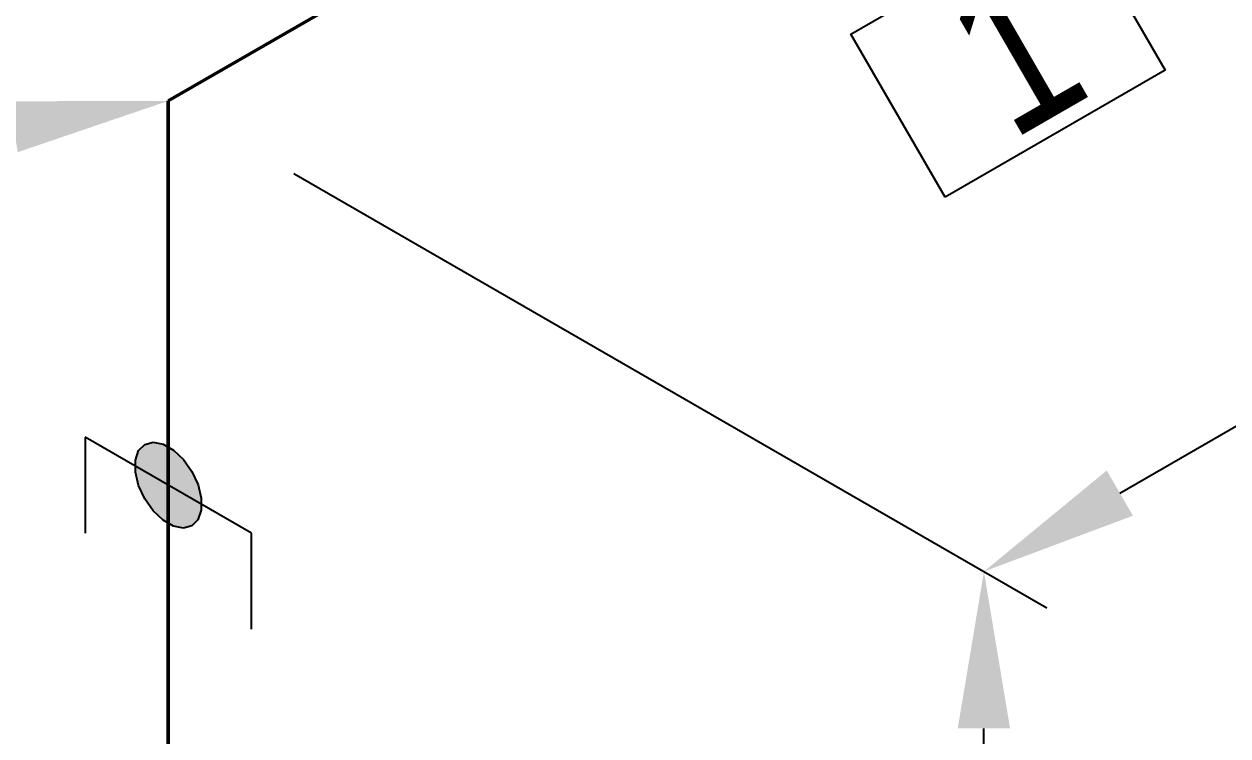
# Model space of a CAD drawing. Header units: millimetres. Extents: x 0 to 594, y 0 to 420.
# Drawn here: x 334.14 to 353.32, y 140.93 to 152.28 of the extents above; entities that cross this region are included whole.
import ezdxf
from ezdxf import colors
from ezdxf.entities.mleader import LeaderData, LeaderLine
from ezdxf.enums import TextEntityAlignment as Align
from ezdxf.math import Vec2, Vec3

# ---------------------------------------------------------------- set-up
doc = ezdxf.new("R2010")
doc.units = ezdxf.units.MM
doc.header["$LTSCALE"] = 0.25
for name, color, linetype in [('용접', 1, 'Continuous'), ('주석', 7, 'Continuous'), ('치수', 1, 'Continuous')]:
    doc.layers.add(name, color=color, linetype=linetype)
doc.layers.add('파이프 작은 보어', color=30, linetype='Continuous', lineweight=50)
doc.styles.add('AdskIsoAnnotation', font='arial.ttf', dxfattribs={"width": 0.8, "height": 1})
doc.styles.add('AdskIsoMetric', font='arial.ttf', dxfattribs={"width": 0.8, "height": 2.5})
doc.styles.add('AdskIsoMetric-30', font='arial.ttf', dxfattribs={"width": 0.8, "height": 2.5})
doc.styles.add('AdskIsoMetric30', font='arial.ttf', dxfattribs={"width": 0.8, "oblique": 30, "height": 2.5})
doc.styles.get("Standard").update_dxf_attribs({"font": 'arial.ttf'})
doc.dimstyles.new('AdskIsoMetric', dxfattribs={"dimtxt": 2.5, "dimasz": 2.5, "dimexe": 1, "dimexo": 2, "dimgap": 0.8, "dimtad": 1, "dimdec": 0, "dimrnd": 1, "dimzin": 0, "dimdsep": 46, "dimtxsty": 'AdskIsoMetric', "dimcen": 0, "dimclrt": 7, "dimadec": 0, "dimazin": 0, "dimtfac": 1, "dimtdec": 0, "dimtmove": 1, "dimatfit": 3, "dimfxl": 0, "dimfrac": 2, "dimtolj": 1, "dimtzin": 0, "dimarcsym": 0})

# ---------------------------------------------------------------- blocks, each defined once
blk = doc.blocks.new('*D43')
at = {"layer": 'Defpoints', "color": 0}
for p in [(364.242, 167.105), (377.232, 159.605), (336.44, 151.054)]:
    blk.add_point(p, dxfattribs=at)
at = {"layer": '치수', "color": 0, "lineweight": -2}
for p, q in [((366.242, 165.951), (378.232, 159.028)), ((351.595, 144.804), (375.067, 158.355)), ((338.44, 149.899), (350.43, 142.976))]:
    blk.add_line(p, q, dxfattribs=at)
at = {"layer": '치수', "color": 0}
for points in [[(374.859, 158.716), (375.275, 157.994), (377.232, 159.605)], [(351.387, 145.164), (351.803, 144.443), (349.43, 143.554)]]:
    blk.add_solid(points, dxfattribs=at)
at = {"layer": '치수', "color": 7, "insert": (361.064, 152.888), "char_height": 2.5, "attachment_point": 5, "rotation": 30, "style": 'AdskIsoMetric-30'}
blk.add_mtext('\\A1;5585', dxfattribs=at)
blk = doc.blocks.new('*D44')
at = {"layer": 'Defpoints', "color": 0}
for p in [(336.44, 151.054), (349.43, 143.554), (336.44, 115.331)]:
    blk.add_point(p, dxfattribs=at)
at = {"layer": '치수', "color": 0, "lineweight": -2}
for p, q in [((338.44, 149.899), (350.43, 142.976)), ((349.43, 110.331), (349.43, 141.054)), ((338.44, 114.176), (350.43, 107.253))]:
    blk.add_line(p, q, dxfattribs=at)
at = {"layer": '치수', "color": 0}
for points in [[(349.013, 141.054), (349.847, 141.054), (349.43, 143.554)], [(349.013, 110.331), (349.847, 110.331), (349.43, 107.831)]]:
    blk.add_solid(points, dxfattribs=at)
at = {"layer": '치수', "color": 7, "insert": (347.163, 127.001), "char_height": 2.5, "attachment_point": 5, "rotation": 90, "style": 'AdskIsoMetric30'}
blk.add_mtext('\\A1;6281', dxfattribs=at)
blk = doc.blocks.new('엘보우-1-Iso2DSkew0')
at = {"color": 0, "linetype": 'ByBlock', "lineweight": -2, "extrusion": (-0.707107, 0.408248, -0.57735)}
for p, q in [((0, 0), (5.303, 3.062)), ((0, 0), (0, 0)), ((0, -6.124), (0, 0))]:
    blk.add_line(p, q, dxfattribs=at)
blk = doc.blocks.new('SocketWeld-2-IsoLeft')
blk.add_hatch(color=256).paths.add_polyline_path([(0.0405, 0.017), (0.0406, 0.0168), (0.0407, 0.0166), (0.0409, 0.0165), (0.041, 0.0163), (0.0412, 0.0161), (0.0413, 0.016), (0.0415, 0.0158), (0.0416, 0.0157), (0.0418, 0.0155), (0.0419, 0.0153), (0.042, 0.0152), (0.0422, 0.015), (0.0423, 0.0148), (0.0425, 0.0147), (0.0426, 0.0145), (0.0428, 0.0143), (0.0429, 0.0142), (0.0431, 0.014), (0.0432, 0.0138), (0.0433, 0.0137), (0.0435, 0.0135), (0.0436, 0.0134), (0.0438, 0.0132), (0.0439, 0.013), (0.0441, 0.0129), (0.0442, 0.0127), (0.0444, 0.0125), (0.0445, 0.0124), (0.0447, 0.0122), (0.0448, 0.012), (0.0449, 0.0119), (0.0451, 0.0117), (0.0452, 0.0115), (0.0454, 0.0114), (0.0455, 0.0112), (0.0457, 0.0111), (0.0458, 0.0109), (0.046, 0.0107), (0.0461, 0.0106), (0.0462, 0.0104), (0.0464, 0.0102), (0.0465, 0.0101), (0.0467, 0.0099), (0.0468, 0.0097), (0.047, 0.0096), (0.0471, 0.0094), (0.0473, 0.0092), (0.0474, 0.0091), (0.0476, 0.0089), (0.0476, 0.0089), (0.0476, 0.0087), (0.0477, 0.0086), (0.0477, 0.0084), (0.0478, 0.0082), (0.0478, 0.008), (0.0479, 0.0078), (0.0479, 0.0076), (0.048, 0.0075), (0.048, 0.0073), (0.0481, 0.0071), (0.0481, 0.0069), (0.0482, 0.0067), (0.0482, 0.0066), (0.0483, 0.0064), (0.0483, 0.0062), (0.0484, 0.006), (0.0484, 0.0058), (0.0485, 0.0056), (0.0485, 0.0055), (0.0486, 0.0053), (0.0486, 0.0051), (0.0487, 0.0049), (0.0487, 0.0047), (0.0488, 0.0046), (0.0488, 0.0044), (0.0489, 0.0042), (0.0489, 0.004), (0.049, 0.0038), (0.049, 0.0036), (0.0491, 0.0035), (0.0491, 0.0033), (0.0492, 0.0031), (0.0492, 0.0029), (0.0493, 0.0027), (0.0493, 0.0025), (0.0494, 0.0024), (0.0494, 0.0022), (0.0495, 0.002), (0.0495, 0.0018), (0.0496, 0.0016), (0.0496, 0.0015), (0.0497, 0.0013), (0.0497, 0.0011), (0.0498, 0.0009), (0.0498, 0.0007), (0.0499, 0.0005), (0.0499, 0.0004), (0.05, 0.0002), (0.05, 0), (0.05, 0), (0.05, -0.0002), (0.0499, -0.0004), (0.0499, -0.0005), (0.0498, -0.0007), (0.0498, -0.0009), (0.0497, -0.0011), (0.0497, -0.0013), (0.0496, -0.0015), (0.0496, -0.0016), (0.0495, -0.0018), (0.0495, -0.002), (0.0494, -0.0022), (0.0494, -0.0024), (0.0493, -0.0025), (0.0493, -0.0027), (0.0492, -0.0029), (0.0492, -0.0031), (0.0491, -0.0033), (0.0491, -0.0035), (0.049, -0.0036), (0.049, -0.0038), (0.0489, -0.004), (0.0489, -0.0042), (0.0488, -0.0044), (0.0488, -0.0046), (0.0487, -0.0047), (0.0487, -0.0049), (0.0486, -0.0051), (0.0486, -0.0053), (0.0485, -0.0055), (0.0485, -0.0056), (0.0484, -0.0058), (0.0484, -0.006), (0.0483, -0.0062), (0.0483, -0.0064), (0.0482, -0.0066), (0.0482, -0.0067), (0.0481, -0.0069), (0.0481, -0.0071), (0.048, -0.0073), (0.048, -0.0075), (0.0479, -0.0076), (0.0479, -0.0078), (0.0478, -0.008), (0.0478, -0.0082), (0.0477, -0.0084), (0.0477, -0.0086), (0.0476, -0.0087), (0.0476, -0.0089), (0.0476, -0.0089), (0.0474, -0.0091), (0.0473, -0.0092), (0.0471, -0.0094), (0.047, -0.0096), (0.0468, -0.0097), (0.0467, -0.0099), (0.0465, -0.0101), (0.0464, -0.0102), (0.0462, -0.0104), (0.0461, -0.0106), (0.046, -0.0107), (0.0458, -0.0109), (0.0457, -0.0111), (0.0455, -0.0112), (0.0454, -0.0114), (0.0452, -0.0115), (0.0451, -0.0117), (0.0449, -0.0119), (0.0448, -0.012), (0.0447, -0.0122), (0.0445, -0.0124), (0.0444, -0.0125), (0.0442, -0.0127), (0.0441, -0.0129), (0.0439, -0.013), (0.0438, -0.0132), (0.0436, -0.0134), (0.0435, -0.0135), (0.0433, -0.0137), (0.0432, -0.0138), (0.0431, -0.014), (0.0429, -0.0142), (0.0428, -0.0143), (0.0426, -0.0145), (0.0425, -0.0147), (0.0423, -0.0148), (0.0422, -0.015), (0.042, -0.0152), (0.0419, -0.0153), (0.0418, -0.0155), (0.0416, -0.0157), (0.0415, -0.0158), (0.0413, -0.016), (0.0412, -0.0161), (0.041, -0.0163), (0.0409, -0.0165), (0.0407, -0.0166), (0.0406, -0.0168), (0.0405, -0.017), (0.0405, -0.017), (0.0402, -0.0171), (0.04, -0.0172), (0.0398, -0.0174), (0.0395, -0.0175), (0.0393, -0.0176), (0.0391, -0.0177), (0.0389, -0.0179), (0.0386, -0.018), (0.0384, -0.0181), (0.0382, -0.0183), (0.038, -0.0184), (0.0377, -0.0185), (0.0375, -0.0187), (0.0373, -0.0188), (0.0371, -0.0189), (0.0368, -0.0191), (0.0366, -0.0192), (0.0364, -0.0193), (0.0362, -0.0194), (0.0359, -0.0196), (0.0357, -0.0197), (0.0355, -0.0198), (0.0353, -0.02), (0.035, -0.0201), (0.0348, -0.0202), (0.0346, -0.0204), (0.0344, -0.0205), (0.0341, -0.0206), (0.0339, -0.0207), (0.0337, -0.0209), (0.0335, -0.021), (0.0332, -0.0211), (0.033, -0.0213), (0.0328, -0.0214), (0.0325, -0.0215), (0.0323, -0.0217), (0.0321, -0.0218), (0.0319, -0.0219), (0.0316, -0.0221), (0.0314, -0.0222), (0.0312, -0.0223), (0.031, -0.0224), (0.0307, -0.0226), (0.0305, -0.0227), (0.0303, -0.0228), (0.0301, -0.023), (0.0298, -0.0231), (0.0296, -0.0232), (0.0294, -0.0234), (0.0294, -0.0234), (0.0291, -0.0234), (0.0288, -0.0235), (0.0285, -0.0236), (0.0283, -0.0237), (0.028, -0.0238), (0.0277, -0.0239), (0.0274, -0.0239), (0.0271, -0.024), (0.0268, -0.0241), (0.0265, -0.0242), (0.0263, -0.0243), (0.026, -0.0244), (0.0257, -0.0244), (0.0254, -0.0245), (0.0251, -0.0246), (0.0248, -0.0247), (0.0246, -0.0248), (0.0243, -0.0249), (0.024, -0.0249), (0.0237, -0.025), (0.0234, -0.0251), (0.0231, -0.0252), (0.0228, -0.0253), (0.0226, -0.0254), (0.0223, -0.0254), (0.022, -0.0255), (0.0217, -0.0256), (0.0214, -0.0257), (0.0211, -0.0258), (0.0209, -0.0259), (0.0206, -0.0259), (0.0203, -0.026), (0.02, -0.0261), (0.0197, -0.0262), (0.0194, -0.0263), (0.0191, -0.0264), (0.0189, -0.0265), (0.0186, -0.0265), (0.0183, -0.0266), (0.018, -0.0267), (0.0177, -0.0268), (0.0174, -0.0269), (0.0172, -0.027), (0.0169, -0.027), (0.0166, -0.0271), (0.0163, -0.0272), (0.016, -0.0273), (0.0157, -0.0274), (0.0155, -0.0275), (0.0155, -0.0275), (0.0151, -0.0275), (0.0148, -0.0275), (0.0145, -0.0275), (0.0142, -0.0276), (0.0139, -0.0276), (0.0136, -0.0276), (0.0132, -0.0277), (0.0129, -0.0277), (0.0126, -0.0277), (0.0123, -0.0277), (0.012, -0.0278), (0.0117, -0.0278), (0.0114, -0.0278), (0.011, -0.0279), (0.0107, -0.0279), (0.0104, -0.0279), (0.0101, -0.0279), (0.0098, -0.028), (0.0095, -0.028), (0.0091, -0.028), (0.0088, -0.0281), (0.0085, -0.0281), (0.0082, -0.0281), (0.0079, -0.0281), (0.0076, -0.0282), (0.0073, -0.0282), (0.0069, -0.0282), (0.0066, -0.0283), (0.0063, -0.0283), (0.006, -0.0283), (0.0057, -0.0283), (0.0054, -0.0284), (0.005, -0.0284), (0.0047, -0.0284), (0.0044, -0.0285), (0.0041, -0.0285), (0.0038, -0.0285), (0.0035, -0.0286), (0.0032, -0.0286), (0.0028, -0.0286), (0.0025, -0.0286), (0.0022, -0.0287), (0.0019, -0.0287), (0.0016, -0.0287), (0.0013, -0.0288), (0.0009, -0.0288), (0.0006, -0.0288), (0.0003, -0.0288), (0, -0.0289), (0, -0.0289), (-0.0003, -0.0288), (-0.0006, -0.0288), (-0.0009, -0.0288), (-0.0013, -0.0288), (-0.0016, -0.0287), (-0.0019, -0.0287), (-0.0022, -0.0287), (-0.0025, -0.0286), (-0.0028, -0.0286), (-0.0032, -0.0286), (-0.0035, -0.0286), (-0.0038, -0.0285), (-0.0041, -0.0285), (-0.0044, -0.0285), (-0.0047, -0.0284), (-0.005, -0.0284), (-0.0054, -0.0284), (-0.0057, -0.0283), (-0.006, -0.0283), (-0.0063, -0.0283), (-0.0066, -0.0283), (-0.0069, -0.0282), (-0.0073, -0.0282), (-0.0076, -0.0282), (-0.0079, -0.0281), (-0.0082, -0.0281), (-0.0085, -0.0281), (-0.0088, -0.0281), (-0.0091, -0.028), (-0.0095, -0.028), (-0.0098, -0.028), (-0.0101, -0.0279), (-0.0104, -0.0279), (-0.0107, -0.0279), (-0.011, -0.0279), (-0.0114, -0.0278), (-0.0117, -0.0278), (-0.012, -0.0278), (-0.0123, -0.0277), (-0.0126, -0.0277), (-0.0129, -0.0277), (-0.0132, -0.0277), (-0.0136, -0.0276), (-0.0139, -0.0276), (-0.0142, -0.0276), (-0.0145, -0.0275), (-0.0148, -0.0275), (-0.0151, -0.0275), (-0.0155, -0.0275), (-0.0155, -0.0275), (-0.0157, -0.0274), (-0.016, -0.0273), (-0.0163, -0.0272), (-0.0166, -0.0271), (-0.0169, -0.027), (-0.0172, -0.027), (-0.0174, -0.0269), (-0.0177, -0.0268), (-0.018, -0.0267), (-0.0183, -0.0266), (-0.0186, -0.0265), (-0.0189, -0.0265), (-0.0191, -0.0264), (-0.0194, -0.0263), (-0.0197, -0.0262), (-0.02, -0.0261), (-0.0203, -0.026), (-0.0206, -0.0259), (-0.0209, -0.0259), (-0.0211, -0.0258), (-0.0214, -0.0257), (-0.0217, -0.0256), (-0.022, -0.0255), (-0.0223, -0.0254), (-0.0226, -0.0254), (-0.0228, -0.0253), (-0.0231, -0.0252), (-0.0234, -0.0251), (-0.0237, -0.025), (-0.024, -0.0249), (-0.0243, -0.0249), (-0.0246, -0.0248), (-0.0248, -0.0247), (-0.0251, -0.0246), (-0.0254, -0.0245), (-0.0257, -0.0244), (-0.026, -0.0244), (-0.0263, -0.0243), (-0.0265, -0.0242), (-0.0268, -0.0241), (-0.0271, -0.024), (-0.0274, -0.0239), (-0.0277, -0.0239), (-0.028, -0.0238), (-0.0283, -0.0237), (-0.0285, -0.0236), (-0.0288, -0.0235), (-0.0291, -0.0234), (-0.0294, -0.0234), (-0.0294, -0.0234), (-0.0296, -0.0232), (-0.0298, -0.0231), (-0.0301, -0.023), (-0.0303, -0.0228), (-0.0305, -0.0227), (-0.0307, -0.0226), (-0.031, -0.0224), (-0.0312, -0.0223), (-0.0314, -0.0222), (-0.0316, -0.0221), (-0.0319, -0.0219), (-0.0321, -0.0218), (-0.0323, -0.0217), (-0.0325, -0.0215), (-0.0328, -0.0214), (-0.033, -0.0213), (-0.0332, -0.0211), (-0.0335, -0.021), (-0.0337, -0.0209), (-0.0339, -0.0207), (-0.0341, -0.0206), (-0.0344, -0.0205), (-0.0346, -0.0204), (-0.0348, -0.0202), (-0.035, -0.0201), (-0.0353, -0.02), (-0.0355, -0.0198), (-0.0357, -0.0197), (-0.0359, -0.0196), (-0.0362, -0.0194), (-0.0364, -0.0193), (-0.0366, -0.0192), (-0.0368, -0.0191), (-0.0371, -0.0189), (-0.0373, -0.0188), (-0.0375, -0.0187), (-0.0377, -0.0185), (-0.038, -0.0184), (-0.0382, -0.0183), (-0.0384, -0.0181), (-0.0386, -0.018), (-0.0389, -0.0179), (-0.0391, -0.0177), (-0.0393, -0.0176), (-0.0395, -0.0175), (-0.0398, -0.0174), (-0.04, -0.0172), (-0.0402, -0.0171), (-0.0405, -0.017), (-0.0405, -0.017), (-0.0406, -0.0168), (-0.0407, -0.0166), (-0.0409, -0.0165), (-0.041, -0.0163), (-0.0412, -0.0161), (-0.0413, -0.016), (-0.0415, -0.0158), (-0.0416, -0.0157), (-0.0418, -0.0155), (-0.0419, -0.0153), (-0.042, -0.0152), (-0.0422, -0.015), (-0.0423, -0.0148), (-0.0425, -0.0147), (-0.0426, -0.0145), (-0.0428, -0.0143), (-0.0429, -0.0142), (-0.0431, -0.014), (-0.0432, -0.0138), (-0.0433, -0.0137), (-0.0435, -0.0135), (-0.0436, -0.0134), (-0.0438, -0.0132), (-0.0439, -0.013), (-0.0441, -0.0129), (-0.0442, -0.0127), (-0.0444, -0.0125), (-0.0445, -0.0124), (-0.0447, -0.0122), (-0.0448, -0.012), (-0.0449, -0.0119), (-0.0451, -0.0117), (-0.0452, -0.0115), (-0.0454, -0.0114), (-0.0455, -0.0112), (-0.0457, -0.0111), (-0.0458, -0.0109), (-0.046, -0.0107), (-0.0461, -0.0106), (-0.0462, -0.0104), (-0.0464, -0.0102), (-0.0465, -0.0101), (-0.0467, -0.0099), (-0.0468, -0.0097), (-0.047, -0.0096), (-0.0471, -0.0094), (-0.0473, -0.0092), (-0.0474, -0.0091), (-0.0476, -0.0089), (-0.0476, -0.0089), (-0.0476, -0.0087), (-0.0477, -0.0086), (-0.0477, -0.0084), (-0.0478, -0.0082), (-0.0478, -0.008), (-0.0479, -0.0078), (-0.0479, -0.0076), (-0.048, -0.0075), (-0.048, -0.0073), (-0.0481, -0.0071), (-0.0481, -0.0069), (-0.0482, -0.0067), (-0.0482, -0.0066), (-0.0483, -0.0064), (-0.0483, -0.0062), (-0.0484, -0.006), (-0.0484, -0.0058), (-0.0485, -0.0056), (-0.0485, -0.0055), (-0.0486, -0.0053), (-0.0486, -0.0051), (-0.0487, -0.0049), (-0.0487, -0.0047), (-0.0488, -0.0046), (-0.0488, -0.0044), (-0.0489, -0.0042), (-0.0489, -0.004), (-0.049, -0.0038), (-0.049, -0.0036), (-0.0491, -0.0035), (-0.0491, -0.0033), (-0.0492, -0.0031), (-0.0492, -0.0029), (-0.0493, -0.0027), (-0.0493, -0.0025), (-0.0494, -0.0024), (-0.0494, -0.0022), (-0.0495, -0.002), (-0.0495, -0.0018), (-0.0496, -0.0016), (-0.0496, -0.0015), (-0.0497, -0.0013), (-0.0497, -0.0011), (-0.0498, -0.0009), (-0.0498, -0.0007), (-0.0499, -0.0005), (-0.0499, -0.0004), (-0.05, -0.0002), (-0.05, 0), (-0.05, 0), (-0.05, 0.0002), (-0.0499, 0.0004), (-0.0499, 0.0005), (-0.0498, 0.0007), (-0.0498, 0.0009), (-0.0497, 0.0011), (-0.0497, 0.0013), (-0.0496, 0.0015), (-0.0496, 0.0016), (-0.0495, 0.0018), (-0.0495, 0.002), (-0.0494, 0.0022), (-0.0494, 0.0024), (-0.0493, 0.0025), (-0.0493, 0.0027), (-0.0492, 0.0029), (-0.0492, 0.0031), (-0.0491, 0.0033), (-0.0491, 0.0035), (-0.049, 0.0036), (-0.049, 0.0038), (-0.0489, 0.004), (-0.0489, 0.0042), (-0.0488, 0.0044), (-0.0488, 0.0046), (-0.0487, 0.0047), (-0.0487, 0.0049), (-0.0486, 0.0051), (-0.0486, 0.0053), (-0.0485, 0.0055), (-0.0485, 0.0056), (-0.0484, 0.0058), (-0.0484, 0.006), (-0.0483, 0.0062), (-0.0483, 0.0064), (-0.0482, 0.0066), (-0.0482, 0.0067), (-0.0481, 0.0069), (-0.0481, 0.0071), (-0.048, 0.0073), (-0.048, 0.0075), (-0.0479, 0.0076), (-0.0479, 0.0078), (-0.0478, 0.008), (-0.0478, 0.0082), (-0.0477, 0.0084), (-0.0477, 0.0086), (-0.0476, 0.0087), (-0.0476, 0.0089), (-0.0476, 0.0089), (-0.0474, 0.0091), (-0.0473, 0.0092), (-0.0471, 0.0094), (-0.047, 0.0096), (-0.0468, 0.0097), (-0.0467, 0.0099), (-0.0465, 0.0101), (-0.0464, 0.0102), (-0.0462, 0.0104), (-0.0461, 0.0106), (-0.046, 0.0107), (-0.0458, 0.0109), (-0.0457, 0.0111), (-0.0455, 0.0112), (-0.0454, 0.0114), (-0.0452, 0.0115), (-0.0451, 0.0117), (-0.0449, 0.0119), (-0.0448, 0.012), (-0.0447, 0.0122), (-0.0445, 0.0124), (-0.0444, 0.0125), (-0.0442, 0.0127), (-0.0441, 0.0129), (-0.0439, 0.013), (-0.0438, 0.0132), (-0.0436, 0.0134), (-0.0435, 0.0135), (-0.0433, 0.0137), (-0.0432, 0.0138), (-0.0431, 0.014), (-0.0429, 0.0142), (-0.0428, 0.0143), (-0.0426, 0.0145), (-0.0425, 0.0147), (-0.0423, 0.0148), (-0.0422, 0.015), (-0.042, 0.0152), (-0.0419, 0.0153), (-0.0418, 0.0155), (-0.0416, 0.0157), (-0.0415, 0.0158), (-0.0413, 0.016), (-0.0412, 0.0161), (-0.041, 0.0163), (-0.0409, 0.0165), (-0.0407, 0.0166), (-0.0406, 0.0168), (-0.0405, 0.017), (-0.0405, 0.017), (-0.0402, 0.0171), (-0.04, 0.0172), (-0.0398, 0.0174), (-0.0395, 0.0175), (-0.0393, 0.0176), (-0.0391, 0.0177), (-0.0389, 0.0179), (-0.0386, 0.018), (-0.0384, 0.0181), (-0.0382, 0.0183), (-0.038, 0.0184), (-0.0377, 0.0185), (-0.0375, 0.0187), (-0.0373, 0.0188), (-0.0371, 0.0189), (-0.0368, 0.0191), (-0.0366, 0.0192), (-0.0364, 0.0193), (-0.0362, 0.0194), (-0.0359, 0.0196), (-0.0357, 0.0197), (-0.0355, 0.0198), (-0.0353, 0.02), (-0.035, 0.0201), (-0.0348, 0.0202), (-0.0346, 0.0204), (-0.0344, 0.0205), (-0.0341, 0.0206), (-0.0339, 0.0207), (-0.0337, 0.0209), (-0.0335, 0.021), (-0.0332, 0.0211), (-0.033, 0.0213), (-0.0328, 0.0214), (-0.0325, 0.0215), (-0.0323, 0.0217), (-0.0321, 0.0218), (-0.0319, 0.0219), (-0.0316, 0.0221), (-0.0314, 0.0222), (-0.0312, 0.0223), (-0.031, 0.0224), (-0.0307, 0.0226), (-0.0305, 0.0227), (-0.0303, 0.0228), (-0.0301, 0.023), (-0.0298, 0.0231), (-0.0296, 0.0232), (-0.0294, 0.0234), (-0.0294, 0.0234), (-0.0291, 0.0234), (-0.0288, 0.0235), (-0.0285, 0.0236), (-0.0283, 0.0237), (-0.028, 0.0238), (-0.0277, 0.0239), (-0.0274, 0.0239), (-0.0271, 0.024), (-0.0268, 0.0241), (-0.0265, 0.0242), (-0.0263, 0.0243), (-0.026, 0.0244), (-0.0257, 0.0244), (-0.0254, 0.0245), (-0.0251, 0.0246), (-0.0248, 0.0247), (-0.0246, 0.0248), (-0.0243, 0.0249), (-0.024, 0.0249), (-0.0237, 0.025), (-0.0234, 0.0251), (-0.0231, 0.0252), (-0.0228, 0.0253), (-0.0226, 0.0254), (-0.0223, 0.0254), (-0.022, 0.0255), (-0.0217, 0.0256), (-0.0214, 0.0257), (-0.0211, 0.0258), (-0.0209, 0.0259), (-0.0206, 0.0259), (-0.0203, 0.026), (-0.02, 0.0261), (-0.0197, 0.0262), (-0.0194, 0.0263), (-0.0191, 0.0264), (-0.0189, 0.0265), (-0.0186, 0.0265), (-0.0183, 0.0266), (-0.018, 0.0267), (-0.0177, 0.0268), (-0.0174, 0.0269), (-0.0172, 0.027), (-0.0169, 0.027), (-0.0166, 0.0271), (-0.0163, 0.0272), (-0.016, 0.0273), (-0.0157, 0.0274), (-0.0155, 0.0275), (-0.0155, 0.0275), (-0.0151, 0.0275), (-0.0148, 0.0275), (-0.0145, 0.0275), (-0.0142, 0.0276), (-0.0139, 0.0276), (-0.0136, 0.0276), (-0.0132, 0.0277), (-0.0129, 0.0277), (-0.0126, 0.0277), (-0.0123, 0.0277), (-0.012, 0.0278), (-0.0117, 0.0278), (-0.0114, 0.0278), (-0.011, 0.0279), (-0.0107, 0.0279), (-0.0104, 0.0279), (-0.0101, 0.0279), (-0.0098, 0.028), (-0.0095, 0.028), (-0.0091, 0.028), (-0.0088, 0.0281), (-0.0085, 0.0281), (-0.0082, 0.0281), (-0.0079, 0.0281), (-0.0076, 0.0282), (-0.0073, 0.0282), (-0.0069, 0.0282), (-0.0066, 0.0283), (-0.0063, 0.0283), (-0.006, 0.0283), (-0.0057, 0.0283), (-0.0054, 0.0284), (-0.005, 0.0284), (-0.0047, 0.0284), (-0.0044, 0.0285), (-0.0041, 0.0285), (-0.0038, 0.0285), (-0.0035, 0.0286), (-0.0032, 0.0286), (-0.0028, 0.0286), (-0.0025, 0.0286), (-0.0022, 0.0287), (-0.0019, 0.0287), (-0.0016, 0.0287), (-0.0013, 0.0288), (-0.0009, 0.0288), (-0.0006, 0.0288), (-0.0003, 0.0288), (0, 0.0289), (0, 0.0289), (0.0003, 0.0288), (0.0006, 0.0288), (0.0009, 0.0288), (0.0013, 0.0288), (0.0016, 0.0287), (0.0019, 0.0287), (0.0022, 0.0287), (0.0025, 0.0286), (0.0028, 0.0286), (0.0032, 0.0286), (0.0035, 0.0286), (0.0038, 0.0285), (0.0041, 0.0285), (0.0044, 0.0285), (0.0047, 0.0284), (0.005, 0.0284), (0.0054, 0.0284), (0.0057, 0.0283), (0.006, 0.0283), (0.0063, 0.0283), (0.0066, 0.0283), (0.0069, 0.0282), (0.0073, 0.0282), (0.0076, 0.0282), (0.0079, 0.0281), (0.0082, 0.0281), (0.0085, 0.0281), (0.0088, 0.0281), (0.0091, 0.028), (0.0095, 0.028), (0.0098, 0.028), (0.0101, 0.0279), (0.0104, 0.0279), (0.0107, 0.0279), (0.011, 0.0279), (0.0114, 0.0278), (0.0117, 0.0278), (0.012, 0.0278), (0.0123, 0.0277), (0.0126, 0.0277), (0.0129, 0.0277), (0.0132, 0.0277), (0.0136, 0.0276), (0.0139, 0.0276), (0.0142, 0.0276), (0.0145, 0.0275), (0.0148, 0.0275), (0.0151, 0.0275), (0.0155, 0.0275), (0.0155, 0.0275), (0.0157, 0.0274), (0.016, 0.0273), (0.0163, 0.0272), (0.0166, 0.0271), (0.0169, 0.027), (0.0172, 0.027), (0.0174, 0.0269), (0.0177, 0.0268), (0.018, 0.0267), (0.0183, 0.0266), (0.0186, 0.0265), (0.0189, 0.0265), (0.0191, 0.0264), (0.0194, 0.0263), (0.0197, 0.0262), (0.02, 0.0261), (0.0203, 0.026), (0.0206, 0.0259), (0.0209, 0.0259), (0.0211, 0.0258), (0.0214, 0.0257), (0.0217, 0.0256), (0.022, 0.0255), (0.0223, 0.0254), (0.0226, 0.0254), (0.0228, 0.0253), (0.0231, 0.0252), (0.0234, 0.0251), (0.0237, 0.025), (0.024, 0.0249), (0.0243, 0.0249), (0.0246, 0.0248), (0.0248, 0.0247), (0.0251, 0.0246), (0.0254, 0.0245), (0.0257, 0.0244), (0.026, 0.0244), (0.0263, 0.0243), (0.0265, 0.0242), (0.0268, 0.0241), (0.0271, 0.024), (0.0274, 0.0239), (0.0277, 0.0239), (0.028, 0.0238), (0.0283, 0.0237), (0.0285, 0.0236), (0.0288, 0.0235), (0.0291, 0.0234), (0.0294, 0.0234), (0.0294, 0.0234), (0.0296, 0.0232), (0.0298, 0.0231), (0.0301, 0.023), (0.0303, 0.0228), (0.0305, 0.0227), (0.0307, 0.0226), (0.031, 0.0224), (0.0312, 0.0223), (0.0314, 0.0222), (0.0316, 0.0221), (0.0319, 0.0219), (0.0321, 0.0218), (0.0323, 0.0217), (0.0325, 0.0215), (0.0328, 0.0214), (0.033, 0.0213), (0.0332, 0.0211), (0.0335, 0.021), (0.0337, 0.0209), (0.0339, 0.0207), (0.0341, 0.0206), (0.0344, 0.0205), (0.0346, 0.0204), (0.0348, 0.0202), (0.035, 0.0201), (0.0353, 0.02), (0.0355, 0.0198), (0.0357, 0.0197), (0.0359, 0.0196), (0.0362, 0.0194), (0.0364, 0.0193), (0.0366, 0.0192), (0.0368, 0.0191), (0.0371, 0.0189), (0.0373, 0.0188), (0.0375, 0.0187), (0.0377, 0.0185), (0.038, 0.0184), (0.0382, 0.0183), (0.0384, 0.0181), (0.0386, 0.018), (0.0389, 0.0179), (0.0391, 0.0177), (0.0393, 0.0176), (0.0395, 0.0175), (0.0398, 0.0174), (0.04, 0.0172), (0.0402, 0.0171)], flags=0)
at = {"color": 0, "linetype": 'ByBlock', "lineweight": -2, "extrusion": (0, -0.816497, -0.57735)}
for p, q in [((0.0884, 0.051), (0, 0.1021)), ((-0.0884, -0.051), (0.0884, 0.051)), ((-0.0294, 0.0234), (-0.0155, 0.0275)), ((-0.0155, 0.0275), (0, 0.0289)), ((0, 0.0289), (0.0155, 0.0275)), ((0.0155, 0.0275), (0.0294, 0.0234)), ((-0.0476, 0.0089), (-0.0405, 0.017)), ((-0.0405, 0.017), (-0.0294, 0.0234)), ((0.0294, 0.0234), (0.0405, 0.017)), ((0.0405, 0.017), (0.0476, 0.0089)), ((-0.1768, 0), (-0.0884, -0.051)), ((-0.05, 0), (-0.0476, 0.0089)), ((-0.0476, -0.0089), (-0.05, 0)), ((0.0476, 0.0089), (0.05, 0)), ((-0.0405, -0.017), (-0.0476, -0.0089)), ((0.0476, -0.0089), (0.0405, -0.017)), ((0.05, 0), (0.0476, -0.0089)), ((-0.0294, -0.0234), (-0.0405, -0.017)), ((-0.0155, -0.0275), (-0.0294, -0.0234)), ((0.0294, -0.0234), (0.0155, -0.0275)), ((0.0405, -0.017), (0.0294, -0.0234)), ((0, -0.0289), (-0.0155, -0.0275)), ((0.0155, -0.0275), (0, -0.0289))]:
    blk.add_line(p, q, dxfattribs=at)
blk = doc.blocks.new('AnnoRect')
at = {"color": 0, "linetype": 'ByBlock', "lineweight": -2}
blk.add_wipeout([(-0.8095, -0.6), (-0.8095, 0.6), (0.8095, 0.6), (0.8095, -0.6)], dxfattribs=at)
blk.add_lwpolyline([(-0.8095, -0.6), (-0.8095, 0.6), (0.8095, 0.6), (0.8095, -0.6)], close=True, dxfattribs=at)
at = {"color": 0, "linetype": 'ByBlock', "lineweight": -2, "style": 'AdskIsoAnnotation', "width": 0.8}
blk.add_attdef('XX', text='', height=1, dxfattribs=at).set_placement((0, 0), align=Align.MIDDLE_CENTER)

msp = doc.modelspace()

# ---------------------------------------------------------------- linework, layer by layer
at = {"layer": '파이프 작은 보어'}
msp.add_lwpolyline([(336.4397, 133.5571), (336.4397, 144.9299)], dxfattribs=at)

# ---------------------------------------------------------------- block references
at = {"layer": '용접', "xscale": 15, "yscale": 15, "zscale": 15, "rotation": 120.0000000000143}
msp.add_blockref('SocketWeld-2-IsoLeft', (336.4397, 144.9299), dxfattribs=at)
at = {"layer": '파이프 작은 보어'}
msp.add_blockref('엘보우-1-Iso2DSkew0', (336.4397, 151.0536), dxfattribs=at)

# ---------------------------------------------------------------- dimensions: what is measured, and where the dimension line sits
at = {"layer": '치수'}
for base, p1, p2, angle, text, override, picture, middle in [((377.2322, 159.6052), (336.4397, 151.0536), (364.2418, 167.1052), 30, '5585', {"dimtad": 0, "dimlfac": 173.983146, "dimtxsty": 'AdskIsoMetric-30', "dimse1": 0, "dimse2": 0, "dimsd1": 0, "dimsd2": 0, "dimtmove": 1}, '*D43', (361.064, 152.8884)), ((349.43, 143.5536), (336.4397, 115.3308), (336.4397, 151.0536), 90, '6281', {"dimtad": 0, "dimlfac": 175.838125, "dimtxsty": 'AdskIsoMetric30', "dimse1": 0, "dimse2": 0, "dimsd1": 0, "dimsd2": 0, "dimtmove": 1}, '*D44', (347.1629, 127.0012))]:
    dim = msp.add_linear_dim(base=base, p1=p1, p2=p2, angle=angle, text=text, dimstyle='AdskIsoMetric', override=override, dxfattribs=at)
    dim.commit()
    dim.dimension.update_dxf_attribs({"geometry": picture, "text_midpoint": middle, "dimtype": 160})

# ---------------------------------------------------------------- leaders
at = {"layer": '주석'}
ml = msp.add_multileader_mtext('Standard', dxfattribs=at)
ml.set_content('')
ml.set_leader_properties()
ml.build(insert=Vec2(0, 0))
ml.multileader.update_dxf_attribs({"dogleg_length": 0, "arrow_head_size": 2.5})
ctx = ml.context
ctx.base_point, ctx.arrow_head_size, ctx.plane_origin = Vec3(330.8618, 150.1238), 2.5, Vec3(0.8142, 13.8313)
notes = []
notes.append((ctx, [(0, (1, 1, 0), (330.8618, 150.1238), (-1, 0), 0, [(0, [(336.4397, 151.0536)], 0, [])])]))
ctx.mtext, ml.multileader.dxf.content_type = None, 0
for ctx, leaders in notes:
    for number, flags, end, landing, length, lines in leaders:
        leader = LeaderData()
        leader.index, (leader.has_last_leader_line, leader.has_dogleg_vector, leader.attachment_direction) = number, flags
        leader.last_leader_point, leader.dogleg_vector, leader.dogleg_length = Vec3(end), Vec3(landing), length
        for number, points, colour, breaks in lines:
            line = LeaderLine()
            line.index, line.vertices, line.color, line.breaks = number, Vec3.list(points), colors.encode_raw_color(colour), breaks
            leader.lines.append(line)
        ctx.leaders.append(leader)

# ---------------------------------------------------------------- next in the draw order: block references
ref = msp.add_blockref('AnnoRect', (349.8142, 151.8313), dxfattribs=dict(at, xscale=2.5, yscale=2.5, zscale=2.5, rotation=29.99999999999126))
ref.add_attrib('XX_001', '1', (349.8593, 150.408), dxfattribs={"layer": '0', "color": 0, "linetype": 'ByBlock', "lineweight": -2, "height": 2.5, "rotation": 30, "style": 'AdskIsoAnnotation', "width": 0.8})

doc.saveas('drawing.dxf')
